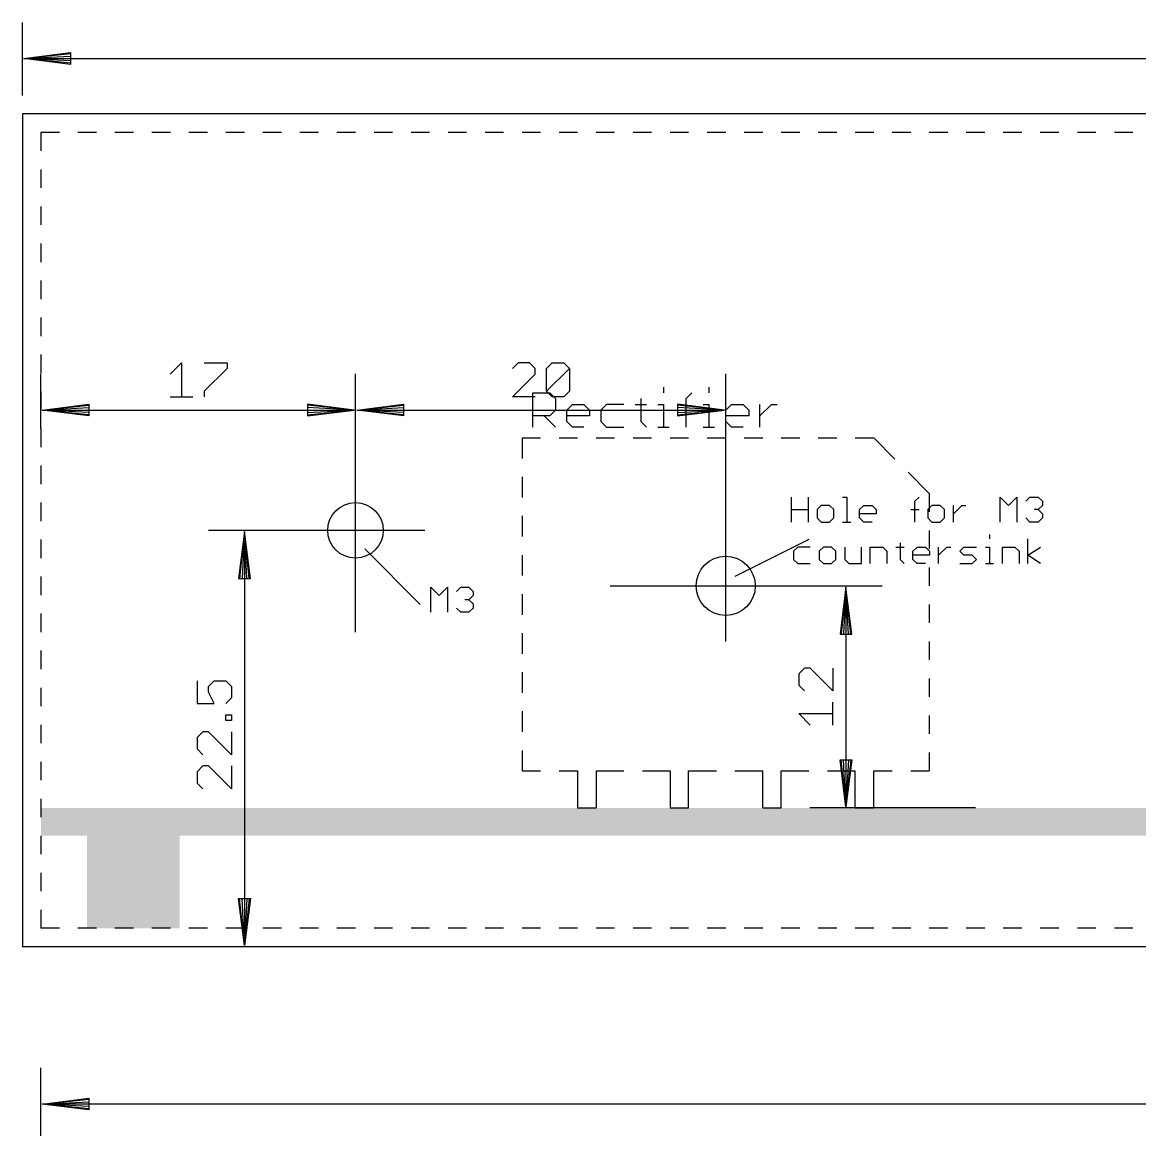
# Model space of a CAD drawing. Extents: x -55 to 231, y -301 to 164.
# Drawn here: x 0 to 60.4, y 103.1 to 162.9 of the extents above; entities that cross this region are included whole.
import ezdxf

# ---------------------------------------------------------------- set-up
doc = ezdxf.new("R2010")
doc.units = 0
for name, color, linetype in [('115', 5, 'CONTINUOUS'), ('27', 1, 'CONTINUOUS'), ('28', 3, 'CONTINUOUS'), ('47', 7, 'CONTINUOUS'), ('51', 53, 'CONTINUOUS')]:
    doc.layers.add(name, color=color, linetype=linetype)

# ---------------------------------------------------------------- blocks, each defined once
blk = doc.blocks.new('RECT')
blk.add_solid([(-0.5, -0.5), (0.5, -0.5), (-0.5, 0.5), (0.5, 0.5)])

msp = doc.modelspace()

# ---------------------------------------------------------------- linework, layer by layer
at = {"layer": '27'}
for p, q in [((34.6368, 143.2336), (34.6368, 142.9254)), ((37.0923, 143.2336), (37.0923, 142.9254)), ((27.5762, 141.0762), (27.5762, 142.9254)), ((27.5762, 142.9254), (28.5008, 142.9254)), ((28.5008, 142.9254), (28.809, 142.6172)), ((28.809, 142.6172), (28.809, 142.0008)), ((33.4091, 142.6172), (33.4091, 141.3844)), ((35.8645, 142.6172), (36.1727, 142.9254)), ((35.8645, 141.0762), (35.8645, 142.6172)), ((28.809, 142.0008), (28.5008, 141.6926)), ((29.4178, 142.0008), (29.726, 142.309)), ((29.4178, 141.3844), (29.4178, 142.0008)), ((29.726, 142.309), (30.3424, 142.309)), ((30.3424, 142.309), (30.6506, 142.0008)), ((30.6506, 142.0008), (30.6506, 141.6926)), ((31.5675, 142.309), (31.2593, 142.0008)), ((31.2593, 142.0008), (31.2593, 141.3844)), ((32.4921, 142.309), (31.5675, 142.309)), ((33.1009, 142.309), (33.7173, 142.309)), ((34.3286, 142.309), (34.6368, 142.309)), ((34.6368, 142.309), (34.6368, 141.0762)), ((35.5563, 142.0008), (36.1727, 142.0008)), ((36.7841, 142.309), (37.0923, 142.309)), ((37.0923, 142.309), (37.0923, 141.0762)), ((38.0118, 142.0008), (38.32, 142.309)), ((38.0118, 141.3844), (38.0118, 142.0008)), ((38.32, 142.309), (38.9364, 142.309)), ((38.9364, 142.309), (39.2446, 142.0008)), ((39.2446, 142.0008), (39.2446, 141.6926)), ((39.8533, 141.0762), (39.8533, 142.309)), ((39.8533, 141.6926), (40.4697, 142.309)), ((40.4697, 142.309), (40.7779, 142.309)), ((28.5008, 141.6926), (27.5762, 141.6926)), ((28.1926, 141.6926), (28.809, 141.0762)), ((30.6506, 141.6926), (29.4178, 141.6926)), ((29.726, 141.0762), (29.4178, 141.3844)), ((31.2593, 141.3844), (31.5675, 141.0762)), ((33.4091, 141.3844), (33.7173, 141.0762)), ((39.2446, 141.6926), (38.0118, 141.6926)), ((38.32, 141.0762), (38.0118, 141.3844)), ((30.3424, 141.0762), (29.726, 141.0762)), ((31.5675, 141.0762), (32.4921, 141.0762)), ((34.3286, 141.0762), (34.945, 141.0762)), ((36.7841, 141.0762), (37.4005, 141.0762)), ((38.9364, 141.0762), (38.32, 141.0762)), ((27, 140.5), (27, 139.3889)), ((27, 140.5), (28, 140.5)), ((29, 140.5), (30, 140.5)), ((31, 140.5), (32, 140.5)), ((33, 140.5), (34, 140.5)), ((35, 140.5), (36, 140.5)), ((37, 140.5), (38, 140.5)), ((39, 140.5), (40, 140.5)), ((41, 140.5), (42, 140.5)), ((43, 140.5), (44, 140.5)), ((45, 140.5), (46, 140.5)), ((46, 140.5), (47.1464, 139.3536)), ((27, 138.3889), (27, 137.2778)), ((47.8536, 138.6464), (49, 137.5)), ((49, 137.5), (49, 136.5)), ((27, 136.2778), (27, 135.1667)), ((49, 135.5), (49, 134.5)), ((27, 134.1667), (27, 133.0556)), ((49, 133.5), (49, 132.5)), ((27, 132.0556), (27, 130.9444)), ((49, 131.5), (49, 130.5)), ((27, 129.9444), (27, 128.8333)), ((49, 129.5), (49, 128.5)), ((27, 127.8333), (27, 126.7222)), ((49, 127.5), (49, 126.5)), ((27, 125.7222), (27, 124.6111)), ((49, 125.5), (49, 124.5)), ((27, 123.6111), (27, 122.5)), ((49, 123.5), (49, 122.5)), ((27, 122.5), (28, 122.5)), ((29, 122.5), (30, 122.5)), ((30, 122.5), (30, 120.5)), ((31, 122.5), (32.5, 122.5)), ((31, 122.5), (31, 120.5)), ((33.5, 122.5), (35, 122.5)), ((35, 122.5), (35, 120.5)), ((36, 120.5), (36, 122.5)), ((36, 122.5), (37.5, 122.5)), ((38.5, 122.5), (40, 122.5)), ((40, 120.5), (40, 122.5)), ((41, 122.5), (42.5, 122.5)), ((41, 120.5), (41, 122.5)), ((43.5, 122.5), (45, 122.5)), ((45, 120.5), (45, 122.5)), ((46, 122.5), (47, 122.5)), ((46, 120.5), (46, 122.5)), ((48, 122.5), (49, 122.5)), ((30, 120.5), (31, 120.5)), ((35, 120.5), (36, 120.5)), ((40, 120.5), (41, 120.5)), ((45, 120.5), (46, 120.5))]:
    msp.add_line(p, q, dxfattribs=at)
at = {"layer": '47'}
for p, q in [((0, 159), (0, 162.95)), ((0.065, 161), (2.6, 161.3192)), ((0.065, 161), (2.6, 161.26)), ((2.6, 161.3192), (2.6, 160.6808)), ((0.065, 161), (2.6, 161.13)), ((0.065, 161), (156.935, 161)), ((2.6, 160.6808), (0.065, 161)), ((2.6, 160.87), (0.065, 161)), ((2.6, 160.74), (0.065, 161)), ((7.9829, 143.939), (8.5993, 144.5554)), ((8.5993, 144.5554), (8.5993, 142.7062)), ((9.8245, 144.5554), (11.0573, 144.5554)), ((11.0573, 144.5554), (11.0573, 144.2472)), ((26.7911, 144.5554), (26.4829, 144.2472)), ((27.4075, 144.5554), (26.7911, 144.5554)), ((27.7157, 144.2472), (27.4075, 144.5554)), ((28.3245, 144.2472), (28.6327, 144.5554)), ((28.6327, 144.5554), (29.2491, 144.5554)), ((29.2491, 144.5554), (29.5573, 144.2472)), ((1, 141), (1, 143.95)), ((11.0573, 144.2472), (9.8245, 143.0144)), ((18, 130), (18, 143.95)), ((18, 141), (18, 143.95)), ((26.4829, 142.7062), (27.7157, 143.939)), ((27.7157, 143.939), (27.7157, 144.2472)), ((28.3245, 143.0144), (28.3245, 144.2472)), ((28.3245, 143.0144), (29.5573, 144.2472)), ((29.5573, 144.2472), (29.5573, 143.0144)), ((38, 129.5), (38, 143.95)), ((7.9829, 142.7062), (9.2157, 142.7062)), ((9.8245, 143.0144), (9.8245, 142.7062)), ((27.7157, 142.7062), (26.4829, 142.7062)), ((28.6327, 142.7062), (28.3245, 143.0144)), ((29.2491, 142.7062), (28.6327, 142.7062)), ((29.5573, 143.0144), (29.2491, 142.7062)), ((1.065, 142), (3.6, 142.3192)), ((1.065, 142), (3.6, 142.26)), ((1.065, 142), (3.6, 142.13)), ((1.065, 142), (17.935, 142)), ((3.6, 141.6808), (1.065, 142)), ((3.6, 141.87), (1.065, 142)), ((3.6, 141.74), (1.065, 142)), ((3.6, 142.3192), (3.6, 141.6808)), ((17.935, 142), (15.4, 142.3192)), ((15.4, 142.3192), (15.4, 141.6808)), ((17.935, 142), (15.4, 142.26)), ((17.935, 142), (15.4, 142.13)), ((15.4, 141.6808), (17.935, 142)), ((15.4, 141.87), (17.935, 142)), ((15.4, 141.74), (17.935, 142)), ((18.065, 142), (20.6, 142.3192)), ((18.065, 142), (20.6, 142.26)), ((18.065, 142), (20.6, 142.13)), ((18.065, 142), (37.935, 142)), ((20.6, 141.6808), (18.065, 142)), ((20.6, 141.87), (18.065, 142)), ((20.6, 141.74), (18.065, 142)), ((20.6, 142.3192), (20.6, 141.6808)), ((37.935, 142), (35.4, 142.3192)), ((35.4, 142.3192), (35.4, 141.6808)), ((37.935, 142), (35.4, 142.26)), ((37.935, 142), (35.4, 142.13)), ((35.4, 141.6808), (37.935, 142)), ((35.4, 141.87), (37.935, 142)), ((35.4, 141.74), (37.935, 142)), ((21.75, 135.5), (10.05, 135.5)), ((12, 135.435), (11.6808, 132.9)), ((12, 135.435), (11.74, 132.9)), ((12, 135.435), (11.87, 132.9)), ((12, 135.435), (12, 113.065)), ((12.3192, 132.9), (12, 135.435)), ((12.13, 132.9), (12, 135.435)), ((12.26, 132.9), (12, 135.435)), ((11.6808, 132.9), (12.3192, 132.9)), ((31.75, 132.5), (46.45, 132.5)), ((44.5, 132.435), (44.1808, 129.9)), ((44.5, 132.435), (44.24, 129.9)), ((44.5, 132.435), (44.37, 129.9)), ((44.5, 132.435), (44.5, 120.565)), ((44.8192, 129.9), (44.5, 132.435)), ((44.63, 129.9), (44.5, 132.435)), ((44.76, 129.9), (44.5, 132.435)), ((44.1808, 129.9), (44.8192, 129.9)), ((42.2528, 128.0573), (41.9446, 127.7491)), ((42.561, 128.0573), (42.2528, 128.0573)), ((43.7938, 126.8245), (42.561, 128.0573)), ((43.7938, 128.0573), (43.7938, 126.8245)), ((9.4446, 127.3736), (9.4446, 126.1408)), ((10.061, 127.0654), (10.3692, 127.3736)), ((10.3692, 127.3736), (10.9856, 127.3736)), ((10.9856, 127.3736), (11.2938, 127.0654)), ((41.9446, 127.7491), (41.9446, 127.1327)), ((10.061, 126.7572), (10.061, 127.0654)), ((11.2938, 127.0654), (11.2938, 126.449)), ((41.9446, 127.1327), (42.2528, 126.8245)), ((10.3692, 126.1408), (10.061, 126.7572)), ((11.2938, 126.449), (10.9856, 126.1408)), ((43.7938, 124.9829), (43.7938, 126.2157)), ((9.4446, 126.1408), (10.3692, 126.1408)), ((42.561, 124.9829), (41.9446, 125.5993)), ((41.9446, 125.5993), (43.7938, 125.5993)), ((10.9856, 125.22), (10.9856, 125.5282)), ((10.9856, 125.5282), (11.2938, 125.5282)), ((11.2938, 125.22), (10.9856, 125.22)), ((11.2938, 125.5282), (11.2938, 125.22)), ((9.7528, 124.6112), (9.4446, 124.303)), ((10.061, 124.6112), (9.7528, 124.6112)), ((11.2938, 123.3784), (10.061, 124.6112)), ((11.2938, 124.6112), (11.2938, 123.3784)), ((9.4446, 124.303), (9.4446, 123.6866)), ((9.4446, 123.6866), (9.7528, 123.3784)), ((9.7528, 122.7697), (9.4446, 122.4615)), ((10.061, 122.7697), (9.7528, 122.7697)), ((11.2938, 121.5369), (10.061, 122.7697)), ((11.2938, 122.7697), (11.2938, 121.5369)), ((44.5, 120.565), (44.1808, 123.1)), ((44.1808, 123.1), (44.8192, 123.1)), ((44.5, 120.565), (44.24, 123.1)), ((44.5, 120.565), (44.37, 123.1)), ((44.8192, 123.1), (44.5, 120.565)), ((44.63, 123.1), (44.5, 120.565)), ((44.76, 123.1), (44.5, 120.565)), ((9.4446, 122.4615), (9.4446, 121.8451)), ((9.4446, 121.8451), (9.7528, 121.5369)), ((51.5, 120.5), (42.55, 120.5)), ((12, 113.065), (11.6808, 115.6)), ((11.6808, 115.6), (12.3192, 115.6)), ((12, 113.065), (11.74, 115.6)), ((12, 113.065), (11.87, 115.6)), ((12.3192, 115.6), (12, 113.065)), ((12.13, 115.6), (12, 113.065)), ((12.26, 115.6), (12, 113.065)), ((19, 113), (10.05, 113)), ((1, 90.5), (1, 106.45)), ((1.065, 104.5), (3.6, 104.8192)), ((1.065, 104.5), (3.6, 104.76)), ((1.065, 104.5), (3.6, 104.63)), ((155.935, 104.5), (1.065, 104.5)), ((3.6, 104.1808), (1.065, 104.5)), ((3.6, 104.37), (1.065, 104.5)), ((3.6, 104.24), (1.065, 104.5)), ((3.6, 104.8192), (3.6, 104.1808))]:
    msp.add_line(p, q, dxfattribs=at)
at = {"layer": '51'}
for p, q in [((157, 158), (0, 158)), ((0, 158), (0, 113)), ((1, 157), (1, 156)), ((2, 157), (1, 157)), ((4, 157), (3, 157)), ((6, 157), (5, 157)), ((8, 157), (7, 157)), ((10, 157), (9, 157)), ((12, 157), (11, 157)), ((14, 157), (13, 157)), ((16, 157), (15, 157)), ((18, 157), (17, 157)), ((20, 157), (19, 157)), ((22, 157), (21, 157)), ((24, 157), (23, 157)), ((26, 157), (25, 157)), ((28, 157), (27, 157)), ((30, 157), (29, 157)), ((32, 157), (31, 157)), ((34, 157), (33, 157)), ((36, 157), (35, 157)), ((38, 157), (37, 157)), ((40, 157), (39, 157)), ((42, 157), (41, 157)), ((44, 157), (43, 157)), ((46, 157), (45, 157)), ((48, 157), (47, 157)), ((50, 157), (49, 157)), ((52, 157), (51, 157)), ((54, 157), (53, 157)), ((56, 157), (55, 157)), ((58, 157), (57, 157)), ((60, 157), (59, 157)), ((1, 155), (1, 154)), ((1, 153), (1, 152)), ((1, 151), (1, 150)), ((1, 149), (1, 148)), ((1, 147), (1, 146)), ((1, 145), (1, 144)), ((1, 143), (1, 142)), ((1, 141), (1, 140)), ((1, 139), (1, 138)), ((41.5552, 135.9512), (41.5552, 137.2999)), ((42.4544, 137.2999), (42.4544, 135.9512)), ((44.3176, 137.2999), (44.5423, 137.2999)), ((44.5423, 137.2999), (44.5423, 135.9512)), ((48.2255, 137.0752), (48.4503, 137.2999)), ((48.2255, 135.9512), (48.2255, 137.0752)), ((52.8348, 135.9512), (52.8348, 137.2999)), ((52.8348, 137.2999), (53.2844, 136.8504)), ((53.2844, 136.8504), (53.734, 137.2999)), ((53.734, 137.2999), (53.734, 135.9512)), ((54.216, 137.0752), (54.4408, 137.2999)), ((54.4408, 137.2999), (54.8904, 137.2999)), ((54.8904, 137.2999), (55.1152, 137.0752)), ((55.1152, 137.0752), (55.1152, 136.8504)), ((1, 137), (1, 136)), ((41.5552, 136.6256), (42.4544, 136.6256)), ((43.1612, 136.8504), (42.9364, 136.6256)), ((42.9364, 136.6256), (42.9364, 136.176)), ((43.6108, 136.8504), (43.1612, 136.8504)), ((43.8355, 136.6256), (43.6108, 136.8504)), ((43.8355, 136.176), (43.8355, 136.6256)), ((45.2383, 136.6256), (45.4631, 136.8504)), ((45.2383, 136.176), (45.2383, 136.6256)), ((45.4631, 136.8504), (45.9127, 136.8504)), ((45.9127, 136.8504), (46.1375, 136.6256)), ((46.1375, 136.6256), (46.1375, 136.4008)), ((48.0007, 136.6256), (48.4503, 136.6256)), ((49.1463, 136.8504), (48.9215, 136.6256)), ((48.9215, 136.6256), (48.9215, 136.176)), ((49.5959, 136.8504), (49.1463, 136.8504)), ((49.8206, 136.6256), (49.5959, 136.8504)), ((49.8206, 136.176), (49.8206, 136.6256)), ((50.3027, 135.9512), (50.3027, 136.8504)), ((50.3027, 136.4008), (50.7522, 136.8504)), ((50.7522, 136.8504), (50.977, 136.8504)), ((54.8904, 136.6256), (54.6656, 136.6256)), ((55.1152, 136.8504), (54.8904, 136.6256)), ((54.8904, 136.6256), (55.1152, 136.4008)), ((42.9364, 136.176), (43.1612, 135.9512)), ((43.1612, 135.9512), (43.6108, 135.9512)), ((43.6108, 135.9512), (43.8355, 136.176)), ((44.3176, 135.9512), (44.7671, 135.9512)), ((46.1375, 136.4008), (45.2383, 136.4008)), ((45.4631, 135.9512), (45.2383, 136.176)), ((45.9127, 135.9512), (45.4631, 135.9512)), ((48.9215, 136.176), (49.1463, 135.9512)), ((49.1463, 135.9512), (49.5959, 135.9512)), ((49.5959, 135.9512), (49.8206, 136.176)), ((54.4408, 135.9512), (54.216, 136.176)), ((54.8904, 135.9512), (54.4408, 135.9512)), ((55.1152, 136.176), (54.8904, 135.9512)), ((55.1152, 136.4008), (55.1152, 136.176)), ((52.2539, 135.2747), (52.2539, 135.0499)), ((1, 135), (1, 134)), ((42.5, 135), (38.5, 133)), ((47.4198, 134.8252), (47.4198, 133.926)), ((54.3311, 133.7012), (54.3311, 135.0499)), ((21.5, 131.5), (18.5, 134.5)), ((41.8951, 134.6004), (41.6703, 134.3756)), ((41.6703, 134.3756), (41.6703, 133.926)), ((42.5695, 134.6004), (41.8951, 134.6004)), ((43.2763, 134.6004), (43.0515, 134.3756)), ((43.0515, 134.3756), (43.0515, 133.926)), ((43.7259, 134.6004), (43.2763, 134.6004)), ((43.9506, 134.3756), (43.7259, 134.6004)), ((43.9506, 133.926), (43.9506, 134.3756)), ((44.4327, 134.6004), (44.4327, 133.926)), ((45.3318, 133.7012), (45.3318, 134.6004)), ((45.8138, 133.7012), (45.8138, 134.6004)), ((45.8138, 134.6004), (46.4882, 134.6004)), ((46.4882, 134.6004), (46.713, 134.3756)), ((46.713, 134.3756), (46.713, 133.7012)), ((47.195, 134.6004), (47.6446, 134.6004)), ((48.1158, 134.3756), (48.3406, 134.6004)), ((48.1158, 133.926), (48.1158, 134.3756)), ((49.015, 134.1508), (48.1158, 134.1508)), ((48.3406, 134.6004), (48.7902, 134.6004)), ((48.7902, 134.6004), (49.015, 134.3756)), ((49.015, 134.3756), (49.015, 134.1508)), ((49.497, 133.7012), (49.497, 134.6004)), ((49.497, 134.1508), (49.9466, 134.6004)), ((49.9466, 134.6004), (50.1713, 134.6004)), ((50.648, 134.3756), (50.8727, 134.6004)), ((50.8727, 134.1508), (50.648, 134.3756)), ((50.8727, 134.6004), (51.5471, 134.6004)), ((51.3223, 134.1508), (50.8727, 134.1508)), ((51.5471, 133.926), (51.3223, 134.1508)), ((52.0291, 134.6004), (52.2539, 134.6004)), ((52.2539, 134.6004), (52.2539, 133.7012)), ((52.9499, 133.7012), (52.9499, 134.6004)), ((52.9499, 134.6004), (53.6243, 134.6004)), ((53.6243, 134.6004), (53.8491, 134.3756)), ((53.8491, 134.3756), (53.8491, 133.7012)), ((54.3311, 134.1508), (55.0055, 134.6004)), ((55.0055, 133.7012), (54.3311, 134.1508)), ((41.6703, 133.926), (41.8951, 133.7012)), ((41.8951, 133.7012), (42.5695, 133.7012)), ((43.0515, 133.926), (43.2763, 133.7012)), ((43.2763, 133.7012), (43.7259, 133.7012)), ((43.7259, 133.7012), (43.9506, 133.926)), ((44.4327, 133.926), (44.6574, 133.7012)), ((44.6574, 133.7012), (45.3318, 133.7012)), ((47.4198, 133.926), (47.6446, 133.7012)), ((48.3406, 133.7012), (48.1158, 133.926)), ((48.7902, 133.7012), (48.3406, 133.7012)), ((50.648, 133.7012), (51.3223, 133.7012)), ((51.3223, 133.7012), (51.5471, 133.926)), ((52.0291, 133.7012), (52.4787, 133.7012)), ((1, 133), (1, 132)), ((22.0762, 131.0762), (22.0762, 132.4249)), ((22.0762, 132.4249), (22.5258, 131.9754)), ((22.5258, 131.9754), (22.9754, 132.4249)), ((22.9754, 132.4249), (22.9754, 131.0762)), ((23.4574, 132.2002), (23.6822, 132.4249)), ((23.6822, 132.4249), (24.1318, 132.4249)), ((24.1318, 132.4249), (24.3565, 132.2002)), ((24.1318, 131.7506), (23.907, 131.7506)), ((24.3565, 131.9754), (24.1318, 131.7506)), ((24.1318, 131.7506), (24.3565, 131.5258)), ((24.3565, 132.2002), (24.3565, 131.9754)), ((1, 131), (1, 130)), ((23.6822, 131.0762), (23.4574, 131.301)), ((24.1318, 131.0762), (23.6822, 131.0762)), ((24.3565, 131.301), (24.1318, 131.0762)), ((24.3565, 131.5258), (24.3565, 131.301)), ((1, 129), (1, 128)), ((1, 127), (1, 126)), ((1, 125), (1, 124)), ((1, 123), (1, 122)), ((1, 121), (1, 120)), ((1, 119), (1, 118)), ((1, 117), (1, 116)), ((1, 115), (1, 114)), ((2, 114), (1, 114)), ((4, 114), (3, 114)), ((6, 114), (5, 114)), ((8, 114), (7, 114)), ((10, 114), (9, 114)), ((12, 114), (11, 114)), ((14, 114), (13, 114)), ((16, 114), (15, 114)), ((18, 114), (17, 114)), ((20, 114), (19, 114)), ((22, 114), (21, 114)), ((24, 114), (23, 114)), ((26, 114), (25, 114)), ((28, 114), (27, 114)), ((30, 114), (29, 114)), ((32, 114), (31, 114)), ((34, 114), (33, 114)), ((36, 114), (35, 114)), ((38, 114), (37, 114)), ((40, 114), (39, 114)), ((42, 114), (41, 114)), ((44, 114), (43, 114)), ((46, 114), (45, 114)), ((48, 114), (47, 114)), ((50, 114), (49, 114)), ((52, 114), (51, 114)), ((54, 114), (53, 114)), ((56, 114), (55, 114)), ((58, 114), (57, 114)), ((60, 114), (59, 114)), ((157, 113), (0, 113))]:
    msp.add_line(p, q, dxfattribs=at)
for centre, radius in [((18, 135.5), 1.5), ((38, 132.5), 1.6)]:
    msp.add_circle(centre, radius, dxfattribs=at)

# ---------------------------------------------------------------- block references
at = {"layer": '115', "xscale": 5, "yscale": 5, "rotation": 270}
msp.add_blockref('RECT', (6, 116.5), dxfattribs=at)
at = {"layer": '28', "xscale": 155, "yscale": 1.5}
msp.add_blockref('RECT', (78.5, 119.75), dxfattribs=at)

doc.saveas('drawing.dxf')
